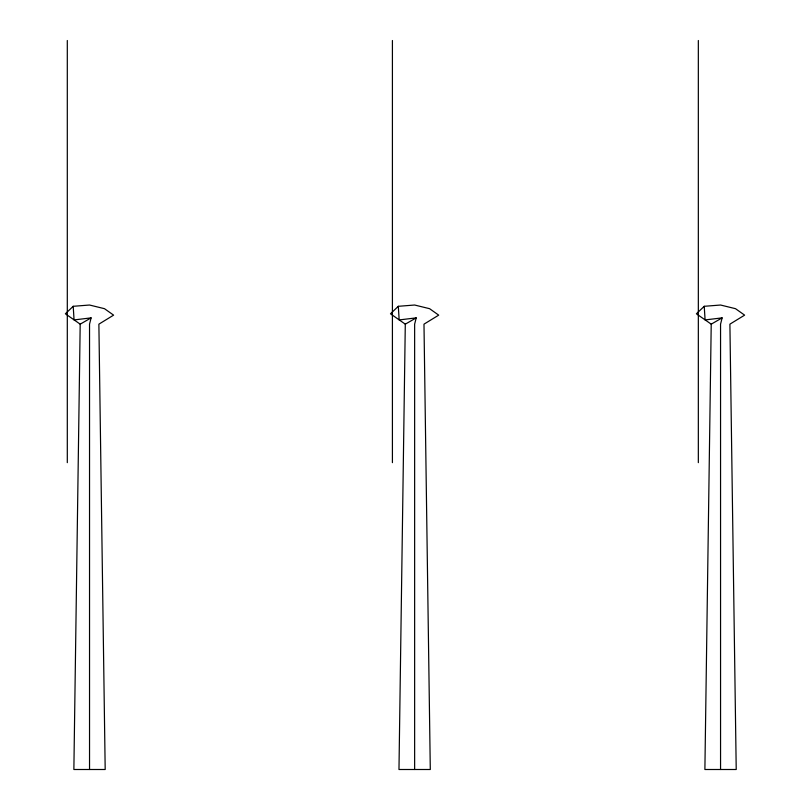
<?xml version="1.0" encoding="UTF-8"?>
<svg xmlns="http://www.w3.org/2000/svg" width="810" height="810" viewBox="0 0 810 810"><rect width="100%" height="100%" fill="white"/><g stroke="black" fill="none" stroke-linecap="round" stroke-linejoin="round"><path stroke-width="1.21" d="M80.19 324.162L73.872 769.5L105.189 769.5L98.881 324.162L113.602 315.141L104.49 308.691L89.535 305.026L73.204 306.301L65.377 313.784L80.19 324.162L91.115 317.874L89.535 324.162L89.535 769.5M405.294 324.162L398.976 769.5L430.292 769.5L423.984 324.162L438.706 315.141L429.604 308.691L414.639 305.026L398.317 306.301L390.481 313.784L405.294 324.162L416.218 317.874L414.639 324.162L414.639 769.5M711.221 324.162L704.892 769.5L736.219 769.5L729.901 324.162L744.623 315.141L735.52 308.691L720.556 305.026L704.234 306.301L696.397 313.784L711.221 324.162L722.135 317.874L720.556 324.162L720.556 769.5M91.115 317.874L74.064 319.93L73.204 306.301M416.218 317.874L399.168 319.93L398.317 306.301M722.135 317.874L705.095 319.93L704.234 306.301M698.331 40.5L698.331 462.652M392.415 40.5L392.415 462.652M67.301 40.5L67.301 462.652"/></g></svg>
